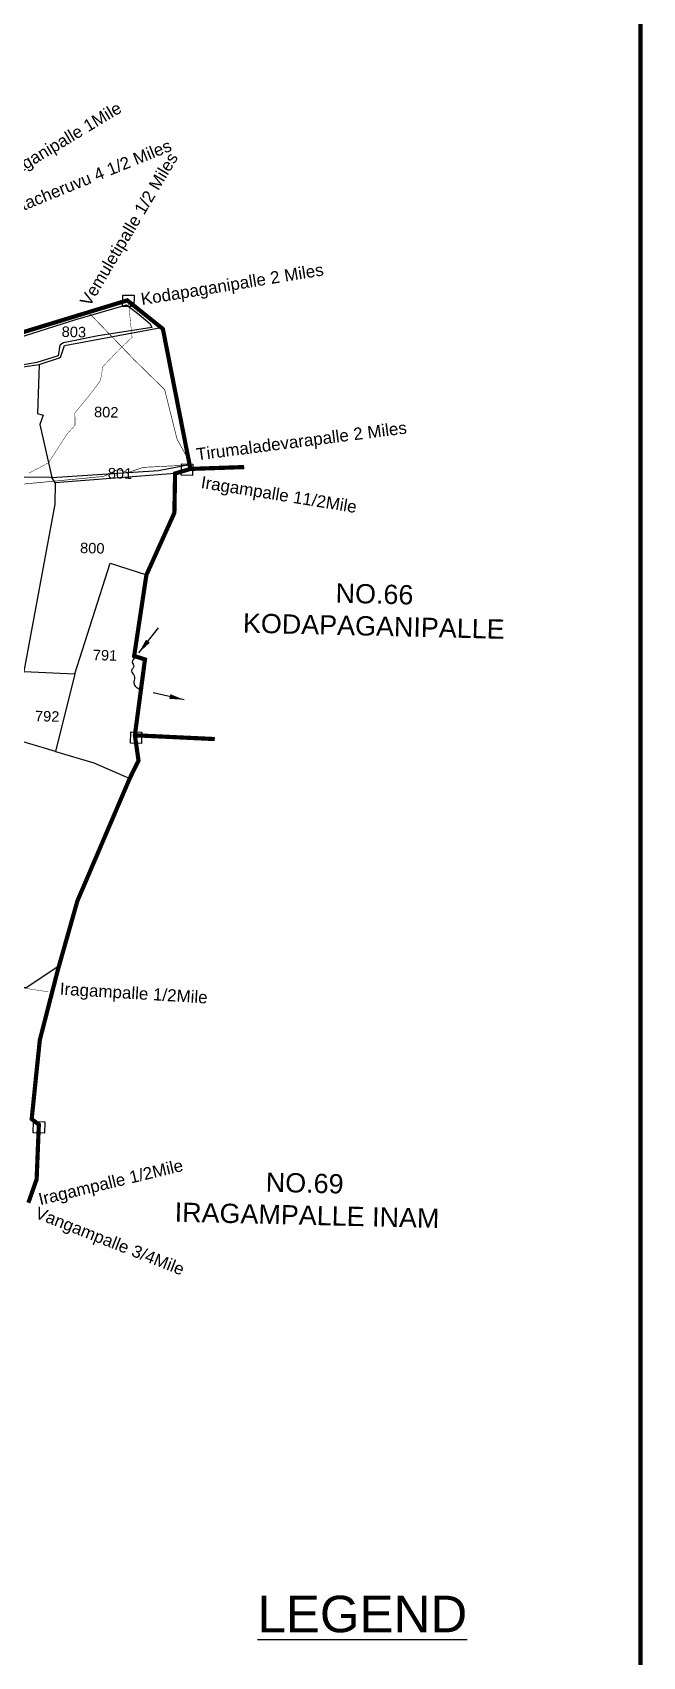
# Model space of a CAD drawing. Header units: feet. Extents: x 786471 to 797175, y 1568667 to 1582707.
# Drawn here: x 795555 to 797011, y 1570635 to 1574511 of the extents above; entities that cross this region are included whole.
import ezdxf
from ezdxf.enums import TextEntityAlignment as Align

# ---------------------------------------------------------------- set-up
doc = ezdxf.new("R2010")
doc.units = ezdxf.units.FT
doc.header["$LTSCALE"] = 15
doc.header["$MEASUREMENT"] = 0
doc.linetypes.add('HIDDEN2', pattern=[0.1875, 0.125, -0.0625])
for name, color, linetype in [('HILL', 17, 'Continuous'), ('PLOT', 7, 'Continuous'), ('PLOT NO', 7, 'Continuous'), ('ROADS', 6, 'Continuous'), ('TABLE', 7, 'Continuous'), ('TANKS-STREAM', 4, 'Continuous'), ('text1', 7, 'Continuous'), ('text2', 7, 'Continuous'), ('VILLAGE STONES', 240, 'Continuous')]:
    doc.layers.add(name, color=color, linetype=linetype)
doc.layers.add('VILLAGE BOUNDRY', color=5, linetype='HIDDEN2', lineweight=100)
doc.styles.add('A', font='arial.ttf')
doc.styles.get("Standard").update_dxf_attribs({"font": 'arial.ttf'})
doc.linetypes.add('DOTS', pattern='A,1e-06,-3,["●",Standard,S=3,R=0,X=-1.25,Y=-1.25],-3', length=6.000001)
doc.dimstyles.get("Standard").update_dxf_attribs({"dimtxt": 0.18, "dimasz": 35, "dimexe": 0.18, "dimexo": 0.0625, "dimgap": 0.09, "dimtad": 0, "dimtih": 1, "dimtoh": 1, "dimdec": 4, "dimzin": 0, "dimdsep": 46, "dimtxsty": 'Standard', "dimcen": 0.09, "dimadec": 0, "dimazin": 0, "dimtfac": 1, "dimtdec": 4, "dimtofl": 0, "dimtmove": 0, "dimatfit": 3, "dimfxl": 1, "dimtolj": 1, "dimtzin": 0, "dimarcsym": 0})

msp = doc.modelspace()

# ---------------------------------------------------------------- linework, layer by layer
at = {"layer": 'HILL', "lineweight": -2}
msp.add_lwpolyline([(795397.2, 1573705), (795470.8, 1573764), (795523.2, 1573783.2), (795658.2, 1573826.1), (795779.4, 1573860.9), (795809.6, 1573838.1), (795835.9, 1573815.7), (795839.2, 1573807.1), (795711.5, 1573786.8), (795628.8, 1573770.1), (795620.3, 1573764.9), (795616.3, 1573739.3), (795564.8, 1573723), (795402.9, 1573694.7), (795376.5, 1573693.4), (795397.2, 1573705)], dxfattribs=at)
at = {"layer": 'PLOT', "lineweight": -2}
for points in [[(795413.8, 1573865.1), (795368.8, 1573808.4), (795481.9, 1573780.3), (795363.3, 1573689), (795570.3, 1573718.4), (795621.4, 1573735.4), (795631.3, 1573763.9), (795862, 1573806.5)], [(795570.3, 1573718.4), (795567, 1573601.1), (795580.4, 1573597.1), (795572.1, 1573575.4), (795601.1, 1573448.7), (795855.4, 1573465.4), (795929.6, 1573480)], [(795895.1, 1573458.3), (795609.1, 1573435.6), (795601.1, 1573448.7), (795346.8, 1573450.6), (795293.3, 1573450.9), (795143.4, 1573436.1), (795030.5, 1573387.9), (794881.7, 1573407.5), (794790.7, 1573550.7), (794727.4, 1573580.4)], [(795143.4, 1573436.1), (795174.8, 1573163.6), (795188.1, 1573107), (795295.1, 1573082.1), (795533.9, 1572985.5), (795655.9, 1572980.2), (795740.2, 1573244.6), (795826.6, 1573216)], [(795609.1, 1573435.6), (795608.2, 1573384.8), (795533.9, 1572985.5)], [(795609.5, 1572795.1), (795508.5, 1572825.2), (795533.9, 1572985.5)], [(795655.9, 1572980.2), (795609.5, 1572795.1), (795701.2, 1572767.9), (795786.8, 1572730.4)], [(795350.1, 1572425.6), (795344.5, 1572243.2), (795539.4, 1572231.6), (795618, 1572283)]]:
    msp.add_lwpolyline(points, dxfattribs=at)
at = {"layer": 'ROADS', "linetype": 'DOTS', "lineweight": -3, "ltscale": 0.25, "const_width": 1}
for points in [[(795546.2, 1573459), (795593.1, 1573483.8), (795636.8, 1573551.9), (795656.3, 1573573.6), (795656, 1573602.7), (795694, 1573649.3), (795717, 1573680.2), (795722.6, 1573713.1), (795758.4, 1573751.1), (795792.4, 1573783.2), (795783.5, 1573869.5)], [(794566.6, 1572478), (794616.3, 1572469.6), (794665.4, 1572453.9), (794848, 1572395.6), (794967.6, 1572357.5), (795207.1, 1572275.7), (795344.7, 1572249.1), (795389.8, 1572251.6), (795592.4, 1572221.2)]]:
    msp.add_lwpolyline(points, dxfattribs=at)
at = {"layer": 'ROADS', "linetype": 'HIDDEN2', "lineweight": -2, "ltscale": 10, "const_width": 1.5}
for points in [[(795688.1, 1573843.2), (795797.2, 1573729.9), (795870.2, 1573658.5), (795899.6, 1573540.6), (795927.7, 1573489.8)], [(795918.7, 1573477.9), (795819.8, 1573472.9), (795782.8, 1573460.7), (795758.6, 1573467.8), (795724.2, 1573451.2), (795644.2, 1573443.6), (795534.9, 1573433.2)]]:
    msp.add_lwpolyline(points, dxfattribs=at)
at = {"layer": 'TANKS-STREAM', "lineweight": -2}
msp.add_spline([(795802.3, 1573021.4), (795792.9, 1573007.4), (795796.4, 1572998.9), (795791.1, 1572987.2), (795797.7, 1572975.5), (795797, 1572961), (795798.3, 1572953), (795805.4, 1572946.4), (795813.9, 1572942.4)], degree=3, dxfattribs=at)
at = {"layer": 'text2', "color": 5, "linetype": 'ByBlock', "lineweight": -2, "const_width": 10}
msp.add_lwpolyline([(786476.3, 1578190.4), (797005.8, 1578190.4), (797005.8, 1568671.8), (786476.3, 1568671.8)], close=True, dxfattribs=at)
at = {"layer": 'VILLAGE BOUNDRY', "lineweight": -2, "ltscale": 25, "const_width": 10}
msp.add_lwpolyline([(795521.5, 1573792.2), (795781, 1573871.5), (795866, 1573803.2), (795931.7, 1573469.2), (795895.1, 1573458.3), (795893.4, 1573364.3), (795826.6, 1573216), (795797.4, 1573022.7), (795823.2, 1573014.4), (795799.1, 1572833.4), (795807.8, 1572773.1), (795786.8, 1572730.4), (795662, 1572438.2), (795615.4, 1572273.9), (795572.2, 1572106), (795552.8, 1571917.4), (795569.9, 1571904.3), (795564.6, 1571773.7), (795544.9, 1571717.6)], dxfattribs=at)
at = {"layer": 'VILLAGE BOUNDRY', "linetype": 'ByBlock', "lineweight": -2, "ltscale": 25, "const_width": 10}
for points in [[(795931.7, 1573469.2), (796060, 1573473.6)], [(795799.1, 1572833.4), (795989.9, 1572824.4)]]:
    msp.add_lwpolyline(points, dxfattribs=at)
at = {"layer": 'VILLAGE STONES', "lineweight": -2}
for points in [[(795770.3, 1573884.2), (795797.1, 1573883.6), (795796.4, 1573856.5), (795769.7, 1573857.1)], [(795910.5, 1573481.4), (795937.2, 1573480.8), (795936.5, 1573453.6), (795909.8, 1573454.3)], [(795789.3, 1572841.7), (795816, 1572841.1), (795815.3, 1572813.9), (795788.6, 1572814.6)], [(795557.2, 1571911.4), (795583.9, 1571910.8), (795583.3, 1571883.6), (795556.6, 1571884.3)]]:
    msp.add_lwpolyline(points, close=True, dxfattribs=at)

# ---------------------------------------------------------------- texts
at = {"layer": 'PLOT NO', "lineweight": -2}
for s, p in [('803', (795653.5, 1573796.2)), ('802', (795730.8, 1573604.7)), ('801', (795763.7, 1573458.5)), ('800', (795697.5, 1573280.1)), ('791', (795727.9, 1573024.5)), ('792', (795589.8, 1572878.8))]:
    msp.add_text(s, height=25, rotation=358.6227, dxfattribs=at).set_placement(p, align=Align.MIDDLE_CENTER)
at = {"layer": 'TABLE', "extrusion": (0.000201441, 0.004807, 0.999988), "style": 'A'}
msp.add_text('%%ULEGEND', height=87.15, rotation=359.9999, dxfattribs=at).set_placement((796342.1, 1570717.2, 7710.7), align=Align.MIDDLE)
at = {"layer": 'text1', "lineweight": -2, "char_height": 45.988, "width": 673.957, "attachment_point": 1, "rotation": 358.6227}
for s, insert in [('\\pi248.06;{\\C1;NO.66 \\P\\pi28.627;KODAPAGANIPALLE}', (796030.9, 1573201.9)), ('\\pi248;{\\C1;NO.69\\P\\pi14.526; IRAGAMPALLE INAM}', (795864.3, 1571795.9))]:
    msp.add_mtext(s, dxfattribs=dict(at, insert=insert))
at = {"layer": 'text2', "lineweight": -2}
for s, rotation, p in [('Kadapaganipalle 1Mile', 30.9611, (795419.3, 1574111.5)), ('Kottacheruvu 4 1/2 Miles', 22.0602, (795476.8, 1574062.3)), ('Vemuletipalle 1/2 Miles', 59.3575, (795691.2, 1573854.8)), ('Kodapaganipalle 2 Miles', 9.2916, (795816, 1573860)), ('Tirumaladevarapalle 2 Miles', 7.3064, (795947.5, 1573489.5)), ('Iragampalle 11/2Mile', 350.7943, (795955.3, 1573423.9)), ('Iragampalle 1/2Mile', 356.5541, (795619.3, 1572214.4)), ('Iragampalle 1/2Mile', 13.4924, (795573.1, 1571711.6)), ('Vangampalle 3/4Mile', 338.4995, (795558.4, 1571682.2))]:
    msp.add_text(s, height=28.979, rotation=rotation, dxfattribs=at).set_placement(p)

# ---------------------------------------------------------------- leaders
at = {"layer": 'VILLAGE BOUNDRY', "linetype": 'ByBlock', "lineweight": -2}
for points in [[(795808.6, 1573030.3), (795855.2, 1573090.2)], [(795916.6, 1572918.2), (795842.7, 1572935.1)]]:
    msp.add_leader(points, dimstyle='Standard', override={"dimgap": 0.09, "dimtad": 0}, dxfattribs=at)

doc.saveas('drawing.dxf')
